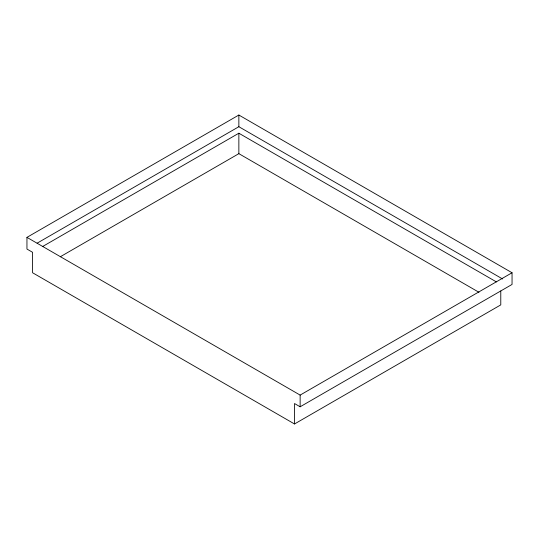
<?xml version="1.0" encoding="UTF-8"?>
<svg xmlns="http://www.w3.org/2000/svg" width="539" height="539" viewBox="0 0 539 539"><rect width="100%" height="100%" fill="white"/><g stroke="black" fill="none" stroke-linecap="round" stroke-linejoin="round"><path stroke-width="0.81" d="M294.51 423.971L32.583 272.754L32.583 252.306L26.95 249.052L26.95 237.369L238.858 115.029L512.05 272.754L512.05 284.437L300.142 406.783L294.51 403.529L294.51 423.971L500.778 304.885L500.778 290.979M37.144 243.17L238.858 126.712L502.577 278.966M42.79 246.417L238.858 133.214L496.412 281.917M60.28 256.759L238.858 153.662L478.955 292.279M26.95 237.369L300.142 395.094L512.05 272.754M300.142 395.094L300.142 406.783M238.858 115.029L238.858 126.712M238.858 133.214L238.858 153.662"/></g></svg>
